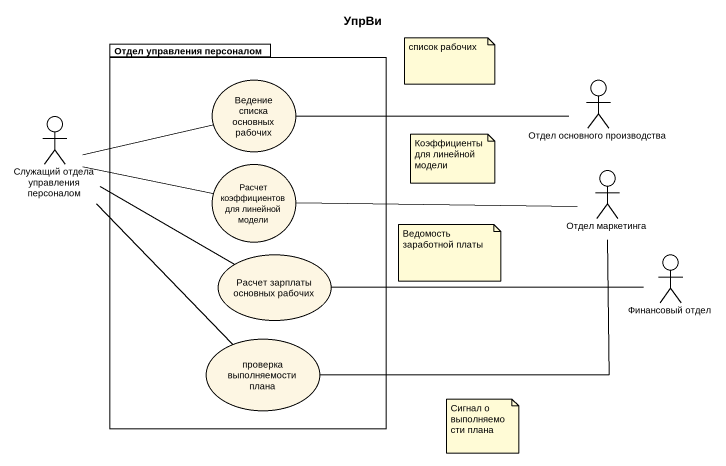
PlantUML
@startuml
title УпрВи
package "Отдел управления персоналом" as Отдел_управления_персоналом {
  usecase "Ведение списка основных рабочих" as Ведение_списка_основных
  usecase "Расчет коэффициентов для линейной модели" as Расчет_коэффициентов_для
  usecase "Расчет зарплаты основных рабочих" as Расчет_зарплаты_основных
  usecase "проверка выполняемости плана" as проверка_выполняемости_плана
}
actor "Отдел основного производства" as Отдел_основного_производства
actor "Служащий отдела управления персоналом" as Служащий_отдела_управления
actor "Отдел маркетинга" as Отдел_маркетинга
actor "Финансовый отдел" as Финансовый_отдел
Ведение_списка_основных -right- Отдел_основного_производства
Ведение_списка_основных -left- Служащий_отдела_управления
Расчет_коэффициентов_для -left- Служащий_отдела_управления
Отдел_маркетинга -left- Расчет_коэффициентов_для
Расчет_зарплаты_основных -left- Служащий_отдела_управления
Финансовый_отдел -left- Расчет_зарплаты_основных
проверка_выполняемости_плана -up- Служащий_отдела_управления
проверка_выполняемости_плана -right- Отдел_маркетинга
note as N1
  список рабочих
end note
note as N2
  Коэффициенты для линейной модели
end note
note as N3
  Ведомость заработной платы
end note
note as N4
  Сигнал о выполняемости плана
end note
@enduml
